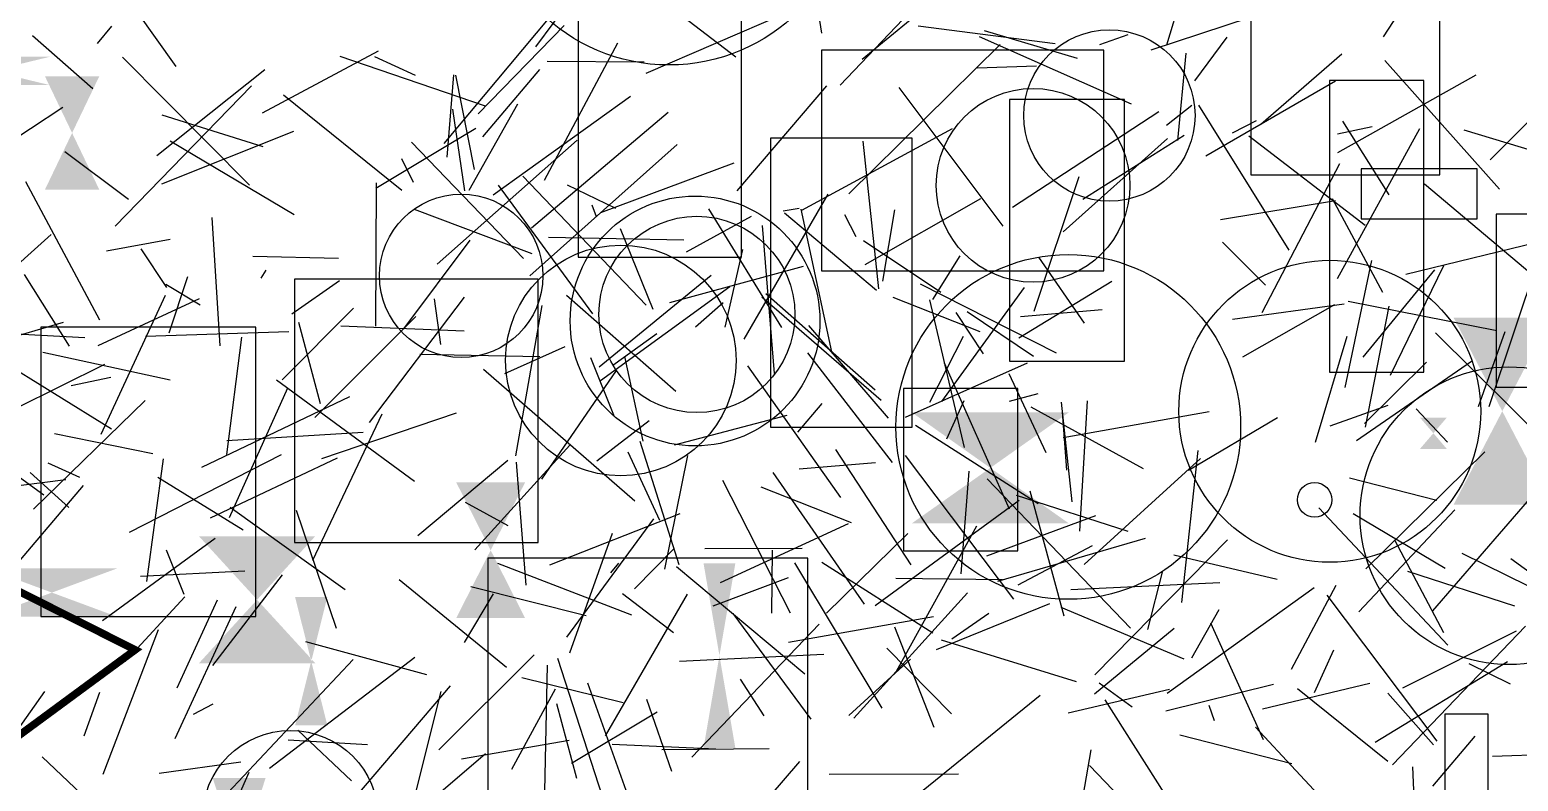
# Model space of a CAD drawing. Extents: x 39652501 to 39653363, y 39457785 to 39458687.
# Drawn here: x 39652664.4 to 39652762, y 39458482.6 to 39458531.9 of the extents above; entities that cross this region are included whole.
import ezdxf

# ---------------------------------------------------------------- set-up
doc = ezdxf.new("R2010")
doc.units = 0
doc.layers.get('0').update_dxf_attribs({"linetype": 'CONTINUOUS'})

msp = doc.modelspace()

# ---------------------------------------------------------------- linework, layer by layer
for p, q in [((39652697.5517, 39458530.7568), (39652703.937, 39458539.2867)), ((39652741.2831, 39458538.7185), (39652738.9524, 39458530.8557)), ((39652757.082, 39458537.4723), (39652753.1675, 39458531.3939)), ((39652724.6816, 39458535.7535), (39652717.5327, 39458528.226)), ((39652715.8032, 39458534.8482), (39652716.295, 39458531.6369)), ((39652725.0238, 39458534.8874), (39652718.9717, 39458529.9055)), ((39652691.5329, 39458524.4118), (39652699.2868, 39458533.6561)), ((39652710.6788, 39458530.0645), (39652706.0447, 39458533.6165)), ((39652747.6859, 39458533.7315), (39652737.9134, 39458530.5226)), ((39652671.3249, 39458533.1103), (39652673.9448, 39458529.4498)), ((39652704.8076, 39458529.0243), (39652713.9468, 39458532.9444)), ((39652668.4816, 39458527.9882), (39652664.5215, 39458531.4625)), ((39652668.7906, 39458530.9754), (39652669.7292, 39458532.109)), ((39652699.4146, 39458532.1455), (39652693.7733, 39458526.3552)), ((39652731.6289, 39458530.942), (39652722.6495, 39458532.0922)), ((39652726.6589, 39458531.4183), (39652736.6145, 39458527.0181)), ((39652733.1016, 39458529.9741), (39652727.0075, 39458531.8067)), ((39652734.5708, 39458530.8889), (39652736.4185, 39458531.5525)), ((39652742.8994, 39458531.3882), (39652740.7817, 39458528.5199)), ((39652687.2026, 39458530.4523), (39652679.6004, 39458526.4034)), ((39652702.9077, 39458530.9829), (39652698.1048, 39458521.9857)), ((39652718.0895, 39458521.0984), (39652728.0215, 39458530.9072)), ((39652740.2166, 39458530.3328), (39652739.6657, 39458524.5945)), ((39652745.1242, 39458525.6671), (39652750.4496, 39458530.2917)), ((39652767.5912, 39458530.7738), (39652760.19, 39458523.3327)), ((39652678.7745, 39458521.6699), (39652670.4426, 39458530.0679)), ((39652672.6798, 39458523.6269), (39652679.7783, 39458529.2533)), ((39652694.2475, 39458526.85), (39652684.7149, 39458530.1165)), ((39652689.672, 39458528.8567), (39652686.991, 39458530.092)), ((39652694.0696, 39458524.8476), (39652697.8199, 39458529.2554)), ((39652704.661, 39458529.7367), (39652698.3054, 39458529.7802)), ((39652726.5267, 39458529.3769), (39652730.416, 39458529.5057)), ((39652760.8024, 39458521.4167), (39652753.2769, 39458529.8559)), ((39652692.1457, 39458528.9154), (39652691.7272, 39458523.5099)), ((39652692.2822, 39458528.8905), (39652693.5022, 39458522.701)), ((39652741.5311, 39458523.5991), (39652750.0339, 39458528.5054)), ((39652750.1793, 39458523.8259), (39652759.2733, 39458528.9138)), ((39652669.9638, 39458518.9837), (39652678.8933, 39458528.194)), ((39652688.7569, 39458521.321), (39652681.0059, 39458527.5794)), ((39652703.7637, 39458527.4859), (39652694.7607, 39458521.0227)), ((39652710.7701, 39458521.3055), (39652716.6437, 39458528.1962)), ((39652721.3841, 39458528.0813), (39652728.2047, 39458518.993)), ((39652662.2556, 39458523.9998), (39652666.5193, 39458526.7951)), ((39652692.0861, 39458526.6556), (39652692.8772, 39458521.297)), ((39652696.3507, 39458526.9895), (39652693.1596, 39458521.322)), ((39652697.2763, 39458518.864), (39652706.2501, 39458526.4609)), ((39652728.8409, 39458520.2247), (39652738.4492, 39458526.5044)), ((39652740.6112, 39458526.9026), (39652738.9516, 39458525.5768)), ((39652741.0332, 39458526.9215), (39652746.9731, 39458517.4155)), ((39652679.6703, 39458524.1961), (39652673.0431, 39458526.2602)), ((39652687.0483, 39458521.4718), (39652693.6161, 39458525.4067)), ((39652715.0106, 39458520.0281), (39652724.9064, 39458525.384)), ((39652744.8373, 39458525.8986), (39652743.2588, 39458525.079)), ((39652752.4368, 39458525.5049), (39652750.1644, 39458525.0151)), ((39652750.1707, 39458515.5568), (39652755.5571, 39458525.3881)), ((39652753.5576, 39458521.038), (39652750.5067, 39458525.8646)), ((39652673.0143, 39458521.7492), (39652681.6685, 39458525.2181)), ((39652673.5578, 39458524.5886), (39652681.7074, 39458519.741)), ((39652696.7544, 39458516.8546), (39652689.4008, 39458524.4832)), ((39652691.0744, 39458516.4869), (39652700.2676, 39458524.6308)), ((39652720.0571, 39458514.8785), (39652719.0392, 39458524.5476)), ((39652739.0122, 39458524.7277), (39652732.1723, 39458518.6107)), ((39652740.0955, 39458524.9401), (39652733.4505, 39458520.7317)), ((39652744.349, 39458524.9049), (39652751.9807, 39458519.0567)), ((39652764.1158, 39458523.5795), (39652758.4795, 39458525.2723)), ((39652670.8313, 39458520.7247), (39652666.6412, 39458523.8535)), ((39652689.5268, 39458521.8527), (39652688.7562, 39458523.392)), ((39652697.1629, 39458515.7232), (39652706.84, 39458524.3296)), ((39652701.823, 39458519.8844), (39652710.5756, 39458523.148)), ((39652745.2213, 39458513.3262), (39652750.3132, 39458523.0985)), ((39652668.9377, 39458512.8089), (39652664.0971, 39458521.8927)), ((39652687.0632, 39458512.4255), (39652687.0922, 39458521.8295)), ((39652701.3058, 39458513.2366), (39652695.105, 39458521.6704)), ((39652696.7001, 39458522.2663), (39652704.8073, 39458513.7938)), ((39652699.6121, 39458521.7034), (39652702.7795, 39458520.1561)), ((39652730.2597, 39458513.4151), (39652733.2218, 39458522.233)), ((39652755.8655, 39458521.7602), (39652765.242, 39458513.8652)), ((39652716.726, 39458521.0726), (39652711.2155, 39458511.5612)), ((39652726.7406, 39458520.7746), (39652719.1494, 39458516.446)), ((39652750.0337, 39458520.6342), (39652742.4925, 39458519.4092)), ((39652753.1496, 39458514.6367), (39652749.8444, 39458520.7723)), ((39652676.8491, 39458511.1311), (39652676.33, 39458519.5552)), ((39652697.3176, 39458517.1709), (39652689.6013, 39458520.0804)), ((39652701.2294, 39458520.3903), (39652701.5199, 39458519.6145)), ((39652707.4404, 39458517.3029), (39652711.714, 39458519.6404)), ((39652713.7067, 39458512.3407), (39652708.8999, 39458520.1161)), ((39652714.8347, 39458520.1389), (39652713.783, 39458519.9767)), ((39652713.8687, 39458519.8526), (39652719.9204, 39458514.7939)), ((39652716.9879, 39458510.7322), (39652714.963, 39458520.1087)), ((39652718.5782, 39458518.2798), (39652717.8455, 39458519.7342)), ((39652721.1015, 39458520.0456), (39652720.3089, 39458515.3749)), ((39652705.2589, 39458513.5226), (39652703.1184, 39458518.8072)), ((39652712.4119, 39458519.0316), (39652713.2059, 39458509.3133)), ((39652665.7459, 39458518.4273), (39652659.9371, 39458513.2278)), ((39652673.5723, 39458518.1144), (39652669.3813, 39458517.3423)), ((39652688.8953, 39458512.2477), (39652693.2459, 39458518.073)), ((39652707.2611, 39458518.0562), (39652698.3872, 39458518.2477)), ((39652724.1428, 39458514.6338), (39652719.0532, 39458518.0182)), ((39652742.6192, 39458517.9329), (39652745.4346, 39458515.1097)), ((39652754.6433, 39458515.8309), (39652764.3335, 39458518.1936)), ((39652671.6469, 39458517.497), (39652673.3191, 39458514.9643)), ((39652684.6178, 39458516.8725), (39652678.9776, 39458516.9949)), ((39652709.9728, 39458512.364), (39652711.1327, 39458517.46)), ((39652725.39, 39458517.0302), (39652723.5857, 39458514.1699)), ((39652730.5528, 39458516.951), (39652733.5298, 39458512.6289)), ((39652752.3983, 39458516.726), (39652750.6514, 39458508.3913)), ((39652763.3266, 39458516.798), (39652760.0883, 39458507.1226)), ((39652663.9868, 39458515.8144), (39652666.9341, 39458511.1053)), ((39652673.4939, 39458511.9934), (39652674.7178, 39458515.6811)), ((39652679.8361, 39458516.0916), (39652679.5061, 39458515.5765)), ((39652701.7201, 39458509.7635), (39652709.0651, 39458515.7608)), ((39652706.3475, 39458513.9656), (39652715.1153, 39458516.3508)), ((39652751.8471, 39458510.3945), (39652756.5511, 39458516.1202)), ((39652753.6455, 39458509.2011), (39652757.1335, 39458516.4084)), ((39652673.2695, 39458515.1742), (39652675.5219, 39458513.8284)), ((39652681.5524, 39458513.232), (39652684.6758, 39458515.4134)), ((39652701.8028, 39458508.8575), (39652710.28, 39458515.0334)), ((39652722.7827, 39458515.2056), (39652731.7069, 39458510.6745)), ((39652724.2063, 39458507.4781), (39652729.6271, 39458514.9538)), ((39652729.2624, 39458511.6542), (39652735.3618, 39458515.3701)), ((39652675.4693, 39458514.2262), (39652668.8221, 39458511.1371)), ((39652673.2344, 39458514.4338), (39652669.0064, 39458505.3079)), ((39652680.9127, 39458508.9079), (39652685.5835, 39458513.6088)), ((39652692.8455, 39458514.3247), (39652686.627, 39458506.0963)), ((39652690.8851, 39458514.2071), (39652691.3056, 39458511.2145)), ((39652696.2377, 39458503.9142), (39652697.9634, 39458513.7765)), ((39652706.7416, 39458508.1468), (39652699.5739, 39458514.4443)), ((39652708.0311, 39458512.387), (39652709.8559, 39458513.9761)), ((39652712.3975, 39458514.3443), (39652720.2252, 39458507.5605)), ((39652712.6561, 39458514.5677), (39652719.8197, 39458508.2572)), ((39652720.9885, 39458514.3327), (39652726.701, 39458512.065)), ((39652723.3921, 39458514.1509), (39652725.6624, 39458504.4586)), ((39652743.282, 39458512.8904), (39652750.6103, 39458513.89)), ((39652743.9443, 39458510.42), (39652749.9839, 39458513.8488)), ((39652760.6174, 39458512.1099), (39652750.8663, 39458514.051)), ((39652753.5374, 39458513.7317), (39652751.9799, 39458505.8005)), ((39652666.5423, 39458512.6704), (39652657.743, 39458510.052)), ((39652683.4211, 39458507.3184), (39652682.0078, 39458512.6585)), ((39652689.6768, 39458513.0568), (39652683.063, 39458506.4407)), ((39652725.1108, 39458513.3127), (39652726.9185, 39458510.6045)), ((39652725.8572, 39458513.3815), (39652730.2202, 39458510.4517)), ((39652729.359, 39458513.047), (39652734.73, 39458513.5069)), ((39652667.9567, 39458511.6476), (39652658.7079, 39458512.1524)), ((39652681.3573, 39458512.0537), (39652671.9367, 39458511.7364)), ((39652678.2357, 39458511.7117), (39652677.2699, 39458504.0116)), ((39652684.7644, 39458512.4396), (39652692.85, 39458512.1087)), ((39652702.6092, 39458509.8542), (39652705.49, 39458511.9317)), ((39652720.6925, 39458506.3868), (39652715.4793, 39458512.4715)), ((39652723.4142, 39458507.4482), (39652725.6289, 39458511.7578)), ((39652748.7139, 39458504.8144), (39652750.7922, 39458511.7729)), ((39652756.5855, 39458511.9955), (39652764.1561, 39458504.482)), ((39652759.4096, 39458507.1473), (39652761.1695, 39458512.0818)), ((39652669.7153, 39458505.6711), (39652660.602, 39458511.3021)), ((39652665.2148, 39458510.7209), (39652673.5694, 39458508.903)), ((39652695.5211, 39458509.3159), (39652699.4838, 39458511.0947)), ((39652669.2515, 39458509.9174), (39652663.4272, 39458507.0226)), ((39652697.8141, 39458510.4033), (39652689.9489, 39458510.5547)), ((39652701.139, 39458510.3632), (39652702.7058, 39458506.4926)), ((39652703.3854, 39458510.4328), (39652704.5884, 39458504.8769)), ((39652717.5704, 39458501.176), (39652711.4725, 39458509.8243)), ((39652715.3778, 39458510.6684), (39652720.9441, 39458503.4762)), ((39652729.7906, 39458509.99), (39652721.7905, 39458506.43)), ((39652724.3553, 39458510.0273), (39652728.6112, 39458500.4438)), ((39652758.9655, 39458510.1106), (39652751.4126, 39458504.8935)), ((39652755.9982, 39458510.0679), (39652751.9359, 39458506.0476)), ((39652667.0705, 39458508.5258), (39652669.659, 39458509.0782)), ((39652680.5426, 39458508.897), (39652689.6068, 39458502.2515)), ((39652694.1235, 39458509.6064), (39652704.0481, 39458500.9551)), ((39652702.8318, 39458509.521), (39652697.9395, 39458502.3978)), ((39652731.0551, 39458504.1213), (39652728.6293, 39458509.2966)), ((39652656.3729, 39458507.8002), (39652665.2789, 39458501.3659)), ((39652675.6504, 39458503.1844), (39652685.3575, 39458507.8153)), ((39652681.2597, 39458508.3641), (39652677.4264, 39458499.8558)), ((39652730.4894, 39458507.9845), (39652728.6239, 39458507.4745)), ((39652664.5933, 39458500.4284), (39652671.9254, 39458507.5571)), ((39652714.7492, 39458505.4734), (39652716.3476, 39458507.3549)), ((39652725.6476, 39458507.5159), (39652724.5003, 39458505.0218)), ((39652730.0458, 39458507.1355), (39652737.4128, 39458503.0908)), ((39652732.7603, 39458500.8925), (39652732.0469, 39458507.4334)), ((39652732.0865, 39458506.8061), (39652732.3753, 39458502.9699)), ((39652732.1538, 39458505.1169), (39652741.7488, 39458506.8301)), ((39652733.7321, 39458507.5183), (39652733.2244, 39458498.978)), ((39652749.6824, 39458505.8819), (39652753.4849, 39458507.2479)), ((39652757.3828, 39458504.8148), (39652755.3352, 39458506.9995)), ((39652687.4635, 39458506.6536), (39652682.899, 39458497.0557)), ((39652683.5177, 39458503.7505), (39652692.3507, 39458506.728)), ((39652701.5576, 39458503.5836), (39652704.9862, 39458506.2448)), ((39652714.0292, 39458506.5569), (39652706.6395, 39458504.6203)), ((39652722.4741, 39458505.9258), (39652730.5324, 39458500.7988)), ((39652746.2315, 39458506.408), (39652740.3903, 39458502.9639)), ((39652665.9766, 39458505.3721), (39652672.4308, 39458504.0785)), ((39652686.2231, 39458505.4524), (39652677.2858, 39458504.9085)), ((39652704.3755, 39458504.8894), (39652706.9329, 39458496.7961)), ((39652670.9, 39458498.9175), (39652680.8582, 39458504.0096)), ((39652693.5621, 39458497.7615), (39652699.7999, 39458504.6266)), ((39652705.6886, 39458499.6713), (39652703.6131, 39458504.1586)), ((39652707.5039, 39458503.9464), (39652706.0064, 39458496.4918)), ((39652717.2162, 39458504.3368), (39652722.1645, 39458496.7682)), ((39652721.8027, 39458503.9394), (39652728.8968, 39458494.5097)), ((39652741.0024, 39458504.2722), (39652739.9334, 39458494.3044)), ((39652752.0302, 39458496.5052), (39652759.8329, 39458504.185)), ((39652667.6409, 39458502.5045), (39652665.5557, 39458503.434)), ((39652673.1022, 39458503.7113), (39652672.0138, 39458495.6777)), ((39652684.5241, 39458503.7674), (39652676.1912, 39458499.837)), ((39652695.7263, 39458503.606), (39652689.8077, 39458498.6607)), ((39652696.2723, 39458503.5062), (39652696.9078, 39458495.4252)), ((39652719.8442, 39458503.4546), (39652714.8345, 39458503.0482)), ((39652725.4602, 39458496.1878), (39652726.0033, 39458502.908)), ((39652733.5351, 39458496.7859), (39652741.1758, 39458503.7461)), ((39652764.3407, 39458502.9446), (39652756.402, 39458493.7444)), ((39652662.0019, 39458501.7756), (39652666.7153, 39458502.3629)), ((39652662.5079, 39458495.6525), (39652667.8707, 39458501.9721)), ((39652664.3795, 39458502.83), (39652666.9106, 39458500.5327)), ((39652678.3539, 39458499.0526), (39652672.752, 39458502.4915)), ((39652709.8046, 39458502.3249), (39652714.2514, 39458493.6159)), ((39652713.1006, 39458502.8315), (39652719.0973, 39458494.1828)), ((39652736.5764, 39458492.6142), (39652727.1764, 39458502.4062)), ((39652756.6821, 39458500.9866), (39652750.9613, 39458502.4505)), ((39652712.3134, 39458501.8837), (39652718.2467, 39458499.5375)), ((39652729.2662, 39458500.9985), (39652719.8295, 39458494.076)), ((39652729.0826, 39458501.3378), (39652736.4136, 39458498.971)), ((39652729.9708, 39458501.6121), (39652732.209, 39458493.4318)), ((39652685.0499, 39458495.1211), (39652677.5083, 39458500.5206)), ((39652684.4851, 39458492.5999), (39652681.8509, 39458500.3245)), ((39652695.7422, 39458499.3367), (39652692.9386, 39458500.8609)), ((39652707.0045, 39458500.1032), (39652698.4635, 39458496.7356)), ((39652727.1424, 39458497.365), (39652734.3123, 39458500.0018)), ((39652757.4006, 39458491.4972), (39652748.931, 39458500.5022)), ((39652751.1929, 39458500.1429), (39652757.2218, 39458496.5459)), ((39652751.5645, 39458493.6777), (39652757.8613, 39458500.3842)), ((39652699.5986, 39458492.0291), (39652705.3023, 39458499.7768)), ((39652709.671, 39458495.5983), (39652718.0834, 39458499.471)), ((39652721.2274, 39458489.7957), (39652726.4953, 39458499.3171)), ((39652676.5256, 39458498.496), (39652669.1164, 39458493.0885)), ((39652699.7923, 39458491.0025), (39652702.5846, 39458498.855)), ((39652721.9594, 39458498.819), (39652716.6356, 39458493.5966)), ((39652737.5391, 39458498.5036), (39652727.8609, 39458495.671)), ((39652734.0546, 39458498.014), (39652729.1951, 39458495.4316)), ((39652734.2483, 39458489.5463), (39652742.9395, 39458498.4088)), ((39652753.9296, 39458498.3588), (39652757.129, 39458492.3392)), ((39652674.4864, 39458494.8295), (39652673.3294, 39458497.7241)), ((39652704.0237, 39458495.1896), (39652706.6357, 39458497.847)), ((39652708.6463, 39458497.8292), (39652715.0256, 39458497.8528)), ((39652713.0689, 39458497.7282), (39652713.0162, 39458493.5972)), ((39652739.4149, 39458497.414), (39652746.1957, 39458495.8261)), ((39652765.7259, 39458493.8792), (39652758.3471, 39458497.5009)), ((39652769.8443, 39458491.1132), (39652761.534, 39458497.1662)), ((39652678.4524, 39458496.3578), (39652671.6103, 39458495.9981)), ((39652676.368, 39458490.1581), (39652680.9288, 39458496.1063)), ((39652695.0342, 39458496.8854), (39652703.8432, 39458493.486)), ((39652702.9889, 39458496.8678), (39652702.4552, 39458496.2388)), ((39652715.2024, 39458489.6046), (39652706.7784, 39458496.638)), ((39652720.2921, 39458487.3553), (39652714.5465, 39458496.9087)), ((39652723.617, 39458492.2759), (39652716.3286, 39458496.9139)), ((39652738.6801, 39458496.3824), (39652737.7047, 39458492.5173)), ((39652761.7963, 39458494.0561), (39652754.7823, 39458496.3295)), ((39652695.635, 39458490.042), (39652688.5952, 39458495.7781)), ((39652700.8511, 39458493.4159), (39652693.2972, 39458495.3341)), ((39652714.1109, 39458495.9132), (39652709.1744, 39458494.0482)), ((39652728.1896, 39458495.7805), (39652721.1891, 39458495.8754)), ((39652742.4375, 39458495.582), (39652732.6643, 39458495.122)), ((39652738.9949, 39458488.3467), (39652748.6392, 39458495.2899)), ((39652747.149, 39458489.9216), (39652750.0795, 39458495.4321)), ((39652670.6198, 39458490.4229), (39652674.5363, 39458494.6668)), ((39652674.012, 39458488.6936), (39652676.6668, 39458494.4649)), ((39652694.7526, 39458494.867), (39652692.8585, 39458491.6622)), ((39652707.4865, 39458494.8491), (39652702.1119, 39458485.5412)), ((39652703.2461, 39458494.8864), (39652706.5929, 39458492.3366)), ((39652725.8889, 39458494.9217), (39652718.4315, 39458486.7175)), ((39652723.8434, 39458491.2083), (39652731.2962, 39458494.2205)), ((39652749.4613, 39458494.7783), (39652756.6729, 39458485.1956)), ((39652673.8995, 39458485.3692), (39652677.8862, 39458494.0437)), ((39652715.6205, 39458486.6373), (39652710.5129, 39458493.5856)), ((39652714.133, 39458491.6909), (39652723.6535, 39458493.3811)), ((39652724.8657, 39458491.9166), (39652727.2928, 39458493.5971)), ((39652740.1065, 39458490.5846), (39652732.0262, 39458493.9606)), ((39652742.3688, 39458493.826), (39652740.5775, 39458490.6461)), ((39652669.165, 39458483.0338), (39652672.7993, 39458492.5223)), ((39652707.7893, 39458484.1476), (39652716.152, 39458492.87)), ((39652723.7079, 39458486.089), (39652721.1255, 39458492.6722)), ((39652739.4467, 39458492.596), (39652734.2264, 39458488.2771)), ((39652741.8214, 39458492.961), (39652745.2768, 39458485.2996)), ((39652762.511, 39458492.742), (39652753.7718, 39458483.6415)), ((39652754.4607, 39458488.7028), (39652761.9085, 39458492.4285)), ((39652690.3972, 39458489.5584), (39652682.4725, 39458491.7274)), ((39652724.833, 39458486.9968), (39652720.5822, 39458491.3014)), ((39652724.1582, 39458491.8538), (39652733.0248, 39458489.1109)), ((39652749.9087, 39458491.1725), (39652748.6332, 39458488.3693)), ((39652685.5608, 39458490.5605), (39652676.324, 39458480.7141)), ((39652680.0851, 39458483.4262), (39652689.6289, 39458490.7007)), ((39652691.1893, 39458484.6276), (39652697.4456, 39458490.856)), ((39652698.1385, 39458481.9293), (39652698.334, 39458490.1762)), ((39652698.9695, 39458490.6463), (39652702.16, 39458480.8509)), ((39652706.9901, 39458490.4552), (39652716.4576, 39458490.9155)), ((39652722.1454, 39458490.5798), (39652718.0875, 39458486.8759)), ((39652761.322, 39458490.4005), (39652752.6323, 39458485.1039)), ((39652758.7771, 39458490.2849), (39652761.4919, 39458488.9517)), ((39652696.6385, 39458489.3694), (39652703.2908, 39458487.74)), ((39652710.9638, 39458489.2746), (39652712.5184, 39458486.8536)), ((39652665.3248, 39458488.4607), (39652658.3938, 39458478.6954)), ((39652667.9245, 39458485.5532), (39652668.955, 39458488.4257)), ((39652685.7573, 39458481.5421), (39652691.957, 39458488.8216)), ((39652691.3186, 39458488.4599), (39652689.0117, 39458479.2549)), ((39652698.8373, 39458488.605), (39652695.9615, 39458483.3385)), ((39652700.9391, 39458489.0199), (39652703.4619, 39458481.9788)), ((39652722.2843, 39458481.4148), (39652730.6422, 39458488.2246)), ((39652739.1429, 39458488.5992), (39652732.4811, 39458487.0362)), ((39652736.6879, 39458487.441), (39652734.5333, 39458488.9995)), ((39652745.9725, 39458488.9139), (39652738.8928, 39458487.1765)), ((39652745.2405, 39458487.3316), (39652752.2903, 39458488.998)), ((39652747.5388, 39458488.6494), (39652753.4741, 39458483.8806)), ((39652756.4543, 39458484.9672), (39652753.4611, 39458488.3432)), ((39652676.3617, 39458487.6308), (39652675.068, 39458486.94)), ((39652700.2576, 39458482.7603), (39652698.9348, 39458487.6492)), ((39652704.8148, 39458487.9621), (39652706.4666, 39458483.2318)), ((39652734.9063, 39458487.902), (39652739.4802, 39458480.6721)), ((39652741.7132, 39458487.5703), (39652742.0728, 39458486.5572)), ((39652699.9082, 39458483.763), (39652705.5181, 39458487.1269)), ((39652685.4661, 39458482.5997), (39652681.9333, 39458485.9134)), ((39652747.175, 39458483.7247), (39652739.8204, 39458485.5886)), ((39652752.0931, 39458478.2798), (39652744.7854, 39458486.114)), ((39652756.41, 39458482.2504), (39652759.1962, 39458485.526)), ((39652686.5186, 39458484.9662), (39652681.2978, 39458485.2599)), ((39652685.6381, 39458477.0224), (39652694.2571, 39458484.3959)), ((39652699.738, 39458485.2526), (39652692.6844, 39458484.0141)), ((39652709.371, 39458484.6663), (39652702.5747, 39458484.9865)), ((39652712.8709, 39458484.6989), (39652705.8255, 39458484.6215)), ((39652733.9883, 39458484.6376), (39652733.3754, 39458481.0796)), ((39652766.0743, 39458484.3789), (39652760.3402, 39458484.1952)), ((39652669.0222, 39458480.5316), (39652665.1634, 39458484.1649)), ((39652672.8465, 39458483.0944), (39652678.207, 39458483.8421)), ((39652707.3106, 39458475.1172), (39652714.8877, 39458483.8647)), ((39652743.3113, 39458473.8066), (39652733.8907, 39458483.5944)), ((39652755.2527, 39458480.0515), (39652755.1126, 39458483.5066)), ((39652676.1498, 39458477.2635), (39652678.7491, 39458483.1676)), ((39652725.2953, 39458483.0259), (39652716.8127, 39458483.0158))]:
    msp.add_line(p, q)
at = {"const_width": 0.5}
msp.add_lwpolyline([(39652623.6989, 39458471.3436), (39652630.4196, 39458489.2247), (39652647.7338, 39458507.2056), (39652654.8768, 39458499.432), (39652671.2678, 39458491.1907), (39652655.19, 39458479.3542), (39652651.0152, 39458467.7913), (39652661.2879, 39458459.4858)], dxfattribs=at)
for centre, radius in [((39652706.3018, 39458541.5982), 12.0418), ((39652735.1942, 39458526.2422), 5.6195), ((39652730.1856, 39458521.66), 6.3572), ((39652692.6629, 39458515.7205), 5.3605), ((39652708.008, 39458512.7624), 8.1938), ((39652708.1291, 39458513.1944), 6.4351), ((39652703.1384, 39458510.1767), 7.565), ((39652732.5008, 39458505.8133), 11.3083), ((39652749.6579, 39458506.8427), 9.9031), ((39652761.4114, 39458499.991), 9.7664), ((39652748.6639, 39458501.0288), 1.1326), ((39652681.4563, 39458480.1231), 5.7782)]:
    msp.add_circle(centre, radius)
for points in [[(39652657.9834, 39458528.2349), (39652665.6707, 39458528.2349), (39652665.6707, 39458530.0934), (39652657.9834, 39458530.0934)], [(39652665.3441, 39458521.3741), (39652668.9132, 39458521.3741), (39652668.9132, 39458528.8191), (39652665.3441, 39458528.8191)], [(39652757.7841, 39458500.7196), (39652764.1688, 39458500.7196), (39652764.1688, 39458512.9724), (39652757.7841, 39458512.9724)], [(39652722.2189, 39458499.479), (39652732.5448, 39458499.479), (39652732.5448, 39458506.7727), (39652722.2189, 39458506.7727)], [(39652755.5767, 39458504.3765), (39652757.3356, 39458504.3765), (39652757.3356, 39458506.422), (39652755.5767, 39458506.422)], [(39652692.3356, 39458493.2783), (39652696.8534, 39458493.2783), (39652696.8534, 39458502.1741), (39652692.3356, 39458502.1741)], [(39652675.4548, 39458490.3163), (39652683.0808, 39458490.3163), (39652683.0808, 39458498.6404), (39652675.4548, 39458498.6404)], [(39652661.5361, 39458493.3673), (39652670.0708, 39458493.3673), (39652670.0708, 39458496.5273), (39652661.5361, 39458496.5273)], [(39652708.5622, 39458484.7486), (39652710.6514, 39458484.7486), (39652710.6514, 39458496.8731), (39652708.5622, 39458496.8731)], [(39652681.762, 39458486.2331), (39652683.8773, 39458486.2331), (39652683.8773, 39458494.6528), (39652681.762, 39458494.6528)], [(39652676.3555, 39458472.0818), (39652679.8248, 39458472.0818), (39652679.8248, 39458482.78), (39652676.3555, 39458482.78)]]:
    msp.add_solid(points)
for points in [[(39652700.3254, 39458516.9442, 19730366.2), (39652711.0558, 39458516.9442, 19730366.2), (39652711.0558, 39458538.8525, 19730366.2), (39652700.3254, 39458538.8525, 19730366.2)], [(39652744.4662, 39458522.3507, 19730366.2), (39652756.8837, 39458522.3507, 19730366.2), (39652756.8837, 39458535.9612, 19730366.2), (39652744.4662, 39458535.9612, 19730366.2)], [(39652716.2977, 39458516.0461), (39652734.8206, 39458516.0461), (39652734.8206, 39458530.5226), (39652716.2977, 39458530.5226)], [(39652749.6314, 39458509.4109), (39652755.8385, 39458509.4109), (39652755.8385, 39458528.5272), (39652749.6314, 39458528.5272)], [(39652728.6405, 39458510.1347, 19730366.2), (39652736.1973, 39458510.1347, 19730366.2), (39652736.1973, 39458527.287, 19730366.2), (39652728.6405, 39458527.287, 19730366.2)], [(39652712.9617, 39458505.7957), (39652722.2611, 39458505.7957), (39652722.2611, 39458524.75), (39652712.9617, 39458524.75)], [(39652751.7216, 39458519.4698, 19730366.2), (39652759.3223, 39458519.4698, 19730366.2), (39652759.3223, 39458522.747, 19730366.2), (39652751.7216, 39458522.747, 19730366.2)], [(39652760.5847, 39458508.4303), (39652763.412, 39458508.4303), (39652763.412, 39458519.7722), (39652760.5847, 39458519.7722)], [(39652681.7153, 39458498.2372, 19730366.2), (39652697.7124, 39458498.2372, 19730366.2), (39652697.7124, 39458515.4983, 19730366.2), (39652681.7153, 39458515.4983, 19730366.2)], [(39652665.0653, 39458493.3815), (39652679.1949, 39458493.3815), (39652679.1949, 39458512.3559), (39652665.0653, 39458512.3559)], [(39652721.6926, 39458497.6757), (39652729.1774, 39458497.6757), (39652729.1774, 39458508.3301), (39652721.6926, 39458508.3301)], [(39652694.4089, 39458481.1264), (39652715.3997, 39458481.1264), (39652715.3997, 39458497.2155), (39652694.4089, 39458497.2155)], [(39652757.2011, 39458479.9835), (39652760.0523, 39458479.9835), (39652760.0523, 39458486.9781), (39652757.2011, 39458486.9781)]]:
    msp.add_3dface(points)

doc.saveas('drawing.dxf')
